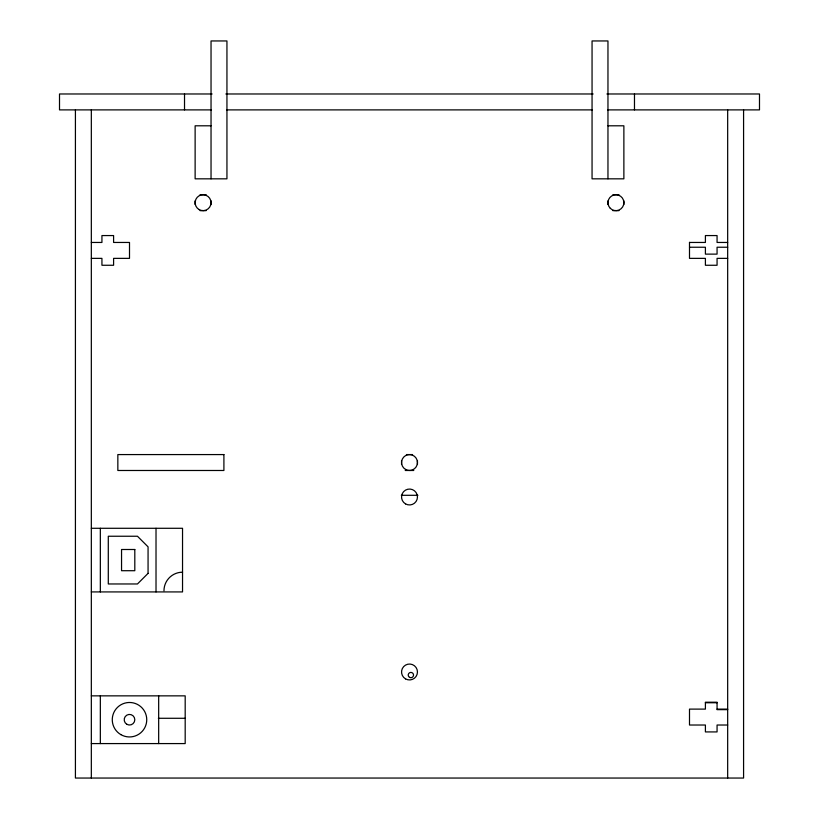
<?xml version="1.0" encoding="UTF-8"?>
<svg xmlns="http://www.w3.org/2000/svg" width="819" height="819" viewBox="0 0 819 819"><rect width="100%" height="100%" fill="white"/><g stroke="black" fill="none" stroke-linecap="round" stroke-linejoin="round"><path stroke-width="1.23" d="M212.101 93.98L59.511 93.98L59.511 109.889L211.445 109.889M225.87 93.98L593.13 93.98M606.899 93.98L759.489 93.98L759.489 109.889L607.555 109.889M226.699 109.889L592.301 109.889M211.036 125.798L195.127 125.798L195.127 178.829L226.945 178.829L226.945 40.95L211.036 40.95L211.036 178.829M607.964 125.798L623.873 125.798L623.873 178.829L592.055 178.829L592.055 40.95L607.964 40.95L607.964 178.829M200.02 194.738L206.142 194.738M612.858 194.738L618.98 194.738M200.02 210.647L206.142 210.647M612.858 210.647L618.98 210.647M91.329 242.455L101.935 242.455L101.935 235.565L113.595 235.565L113.595 242.455L129.504 242.455L129.504 258.364L113.595 258.364L113.595 265.264L101.935 265.264L101.935 258.364L91.329 258.364M689.496 242.455L705.405 242.455L705.405 235.565L717.065 235.565L717.065 242.455L727.671 242.455M689.496 247.236L705.405 247.236L705.405 254.125L717.065 254.125L717.065 247.236L727.671 247.236M727.671 258.364L717.065 258.364L717.065 265.264L705.405 265.264L705.405 258.364L689.496 258.364L689.496 242.332M406.439 454.576L412.561 454.576M405.221 470.485L413.779 470.485M401.32 495.3L417.925 495.3M91.329 528.286L182.535 528.286L182.535 591.922L91.329 591.922M91.329 695.853L185.186 695.853L185.186 743.58L91.329 743.58M705.405 702.753L717.065 702.753M717.065 709.111L727.671 709.111M727.671 709.643L717.065 709.643L717.065 702.221L705.405 702.221L705.405 709.111L689.496 709.111L689.496 725.02L705.405 725.02L705.405 731.92L717.065 731.92L717.065 725.02L727.671 725.02M158.354 718.283L185.084 718.283M743.58 109.889L743.58 778.05L75.42 778.05L75.42 109.889M727.671 109.889L727.671 778.05M634.479 93.98L634.479 109.889M623.873 200.85L623.873 204.525M607.964 200.85L607.964 204.525M417.455 460.698L417.455 464.363M401.545 460.698L401.545 464.363M211.036 200.85L211.036 204.525M195.127 200.85L195.127 204.525M184.521 93.98L184.521 109.889M158.671 695.853L158.671 743.58M156.019 528.286L156.019 591.922M100.338 528.286L100.338 591.922M100.338 695.853L100.338 743.58M91.329 109.889L91.329 778.05M163.974 590.755A18.561 18.561 0 0 1 182.535 572.194M148.065 573.361L137.459 583.967L108.292 583.967L108.292 536.24L137.459 536.24L148.065 546.846L148.065 573.361M223.904 454.576L117.844 454.576L117.844 470.485L223.904 470.485L223.904 454.576M134.807 549.498L121.55 549.498L121.55 570.71L134.807 570.71L134.807 549.498M405.528 678.879A7.955 7.955 0 0 0 417.455 671.989A7.955 7.955 0 0 0 405.528 665.1A7.955 7.955 0 0 0 405.528 678.879M405.528 503.89A7.955 7.955 0 0 0 417.455 497A7.955 7.955 0 0 0 405.528 490.11A7.955 7.955 0 0 0 405.528 503.89M199.099 209.572A7.955 7.955 0 0 0 211.036 202.692A7.955 7.955 0 0 0 199.099 195.802A7.955 7.955 0 0 0 199.099 209.572M610.298 208.313A7.955 7.955 0 0 0 623.607 204.75A7.955 7.955 0 0 0 613.861 195.004A7.955 7.955 0 0 0 610.298 208.313M405.528 469.42A7.955 7.955 0 0 0 417.455 462.53A7.955 7.955 0 0 0 405.528 455.64A7.955 7.955 0 0 0 405.528 469.42M409.551 677.364A2.652 2.652 0 0 0 413.534 675.071A2.652 2.652 0 0 0 409.551 672.768A2.652 2.652 0 0 0 409.551 677.364M120.895 734.643A17.23 17.23 0 0 0 146.744 719.717A17.23 17.23 0 0 0 120.895 704.79A17.23 17.23 0 0 0 120.895 734.643M126.853 724.313A5.303 5.303 0 0 0 134.807 719.717A5.303 5.303 0 0 0 126.853 715.13A5.303 5.303 0 0 0 126.853 724.313"/></g></svg>
